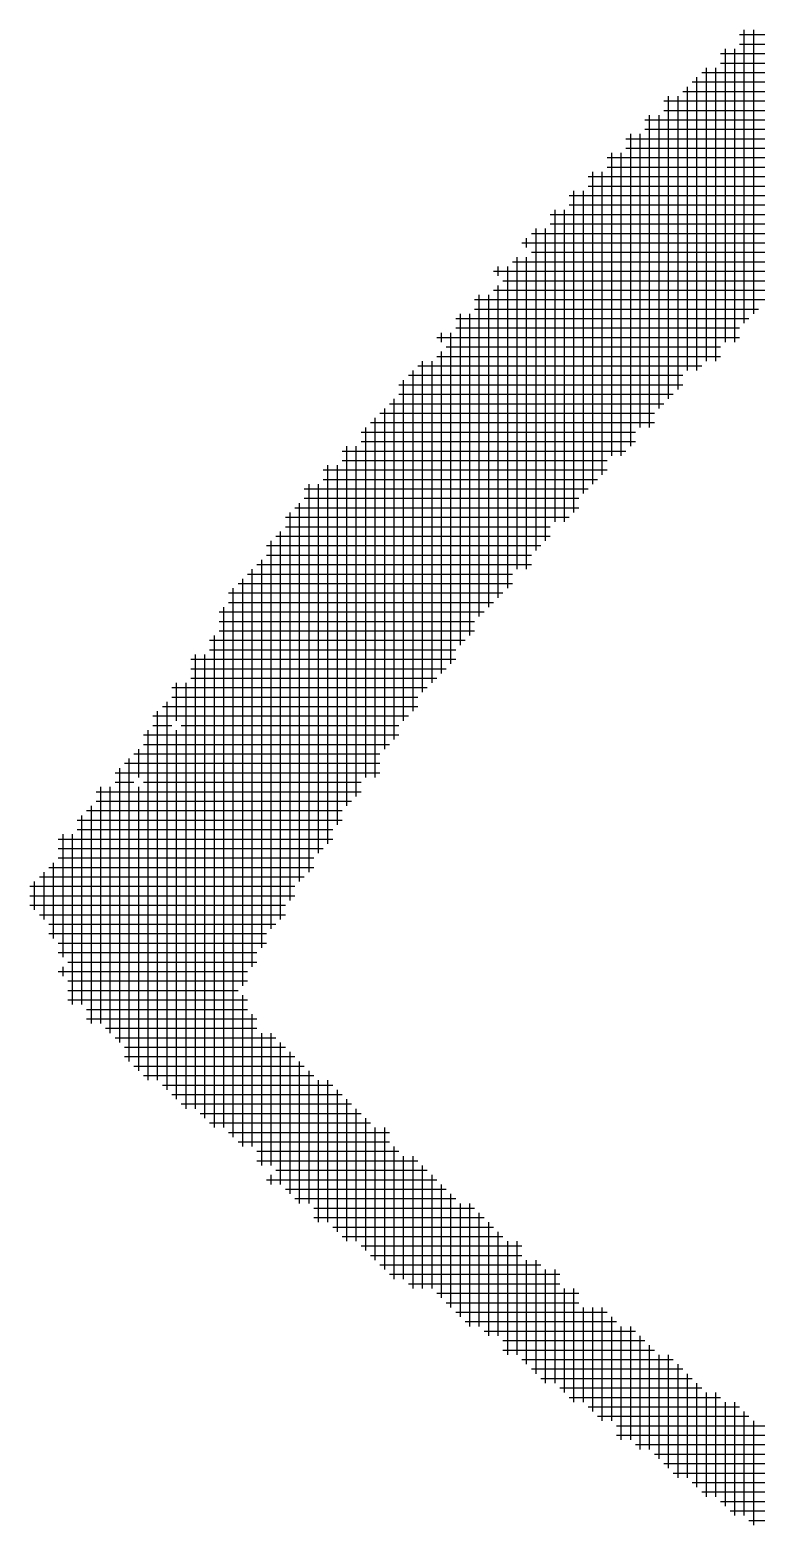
# Model space of a CAD drawing. Header units: feet. Extents: x 0 to 708085, y 0 to 237600.
# Drawn here: x 582650 to 582940, y 10637 to 11234 of the extents above; entities that cross this region are included whole.
import ezdxf

# ---------------------------------------------------------------- set-up
doc = ezdxf.new("R2010")
doc.units = ezdxf.units.FT
doc.header["$LTSCALE"] = 2200
doc.header["$MEASUREMENT"] = 0
doc.layers.add('CX-MISC', color=2, linetype='CONTINUOUS')

msp = doc.modelspace()

# ---------------------------------------------------------------- linework, layer by layer
at = {"layer": 'CX-MISC'}
for p, q in [((582935.5, 11117.2, 9817.04), (582935.5, 11234.38, 9817.04)), ((582939.28, 11120.98, 9817.04), (582939.28, 11234.38, 9817.04)), ((582933.61, 11232.49, 9817.04), (583062.13, 11232.49, 9817.04)), ((582933.61, 11228.71, 9817.04), (583058.35, 11228.71, 9817.04)), ((582926.05, 11224.93, 9817.04), (583054.57, 11224.93, 9817.04)), ((582927.94, 11109.64, 9817.04), (582927.94, 11226.82, 9817.04)), ((582931.72, 11109.64, 9817.04), (582931.72, 11226.82, 9817.04)), ((582918.49, 11217.37, 9817.04), (583047.01, 11217.37, 9817.04)), ((582920.38, 11102.08, 9817.04), (582920.38, 11219.26, 9817.04)), ((582924.16, 11102.08, 9817.04), (582924.16, 11219.26, 9817.04)), ((582926.05, 11221.15, 9817.04), (583050.79, 11221.15, 9817.04)), ((582912.82, 11098.3, 9817.04), (582912.82, 11211.7, 9817.04)), ((582914.71, 11213.59, 9817.04), (583043.23, 11213.59, 9817.04)), ((582916.6, 11098.3, 9817.04), (582916.6, 11215.48, 9817.04)), ((582903.37, 11206.03, 9817.04), (583035.67, 11206.03, 9817.04)), ((582905.26, 11086.96, 9817.04), (582905.26, 11207.92, 9817.04)), ((582909.04, 11090.74, 9817.04), (582909.04, 11207.92, 9817.04)), ((582910.93, 11209.81, 9817.04), (583039.45, 11209.81, 9817.04)), ((582895.81, 11198.47, 9817.04), (583028.11, 11198.47, 9817.04)), ((582897.7, 11075.62, 9817.04), (582897.7, 11200.36, 9817.04)), ((582901.48, 11083.18, 9817.04), (582901.48, 11200.36, 9817.04)), ((582903.37, 11202.25, 9817.04), (583031.89, 11202.25, 9817.04)), ((582890.14, 11068.06, 9817.04), (582890.14, 11192.8, 9817.04)), ((582893.92, 11075.62, 9817.04), (582893.92, 11192.8, 9817.04)), ((582895.81, 11194.69, 9817.04), (583024.33, 11194.69, 9817.04)), ((582888.25, 11190.91, 9817.04), (583016.77, 11190.91, 9817.04)), ((582888.25, 11187.13, 9817.04), (583016.77, 11187.13, 9817.04)), ((582880.69, 11183.35, 9817.04), (583009.21, 11183.35, 9817.04)), ((582882.58, 11064.28, 9817.04), (582882.58, 11185.24, 9817.04)), ((582886.36, 11064.28, 9817.04), (582886.36, 11185.24, 9817.04)), ((582873.13, 11175.79, 9817.04), (583001.65, 11175.79, 9817.04)), ((582875.02, 11052.94, 9817.04), (582875.02, 11177.68, 9817.04)), ((582878.8, 11056.72, 9817.04), (582878.8, 11177.68, 9817.04)), ((582880.69, 11179.57, 9817.04), (583005.43, 11179.57, 9817.04)), ((582867.46, 11041.6, 9817.04), (582867.46, 11170.12, 9817.04)), ((582871.24, 11049.16, 9817.04), (582871.24, 11170.12, 9817.04)), ((582873.13, 11172.01, 9817.04), (582997.87, 11172.01, 9817.04)), ((582859.9, 11037.82, 9817.04), (582859.9, 11162.56, 9817.04)), ((582863.68, 11037.82, 9817.04), (582863.68, 11162.56, 9817.04)), ((582865.57, 11168.23, 9817.04), (582994.09, 11168.23, 9817.04)), ((582865.57, 11164.45, 9817.04), (582990.31, 11164.45, 9817.04)), ((582858.01, 11160.67, 9817.04), (582986.53, 11160.67, 9817.04)), ((582858.01, 11156.89, 9817.04), (582978.97, 11156.89, 9817.04)), ((582848.56, 11147.44, 9817.04), (582848.56, 11151.22, 9817.04)), ((582850.45, 11153.11, 9817.04), (582975.19, 11153.11, 9817.04)), ((582852.34, 11026.48, 9817.04), (582852.34, 11155, 9817.04)), ((582856.12, 11030.26, 9817.04), (582856.12, 11155, 9817.04)), ((582846.67, 11149.33, 9817.04), (582971.41, 11149.33, 9817.04)), ((582850.45, 11145.55, 9817.04), (582967.63, 11145.55, 9817.04)), ((582837.22, 11136.1, 9817.04), (582837.22, 11139.88, 9817.04)), ((582841, 11011.36, 9817.04), (582841, 11139.88, 9817.04)), ((582842.89, 11141.77, 9817.04), (582963.85, 11141.77, 9817.04)), ((582844.78, 11018.92, 9817.04), (582844.78, 11143.66, 9817.04)), ((582848.56, 11018.92, 9817.04), (582848.56, 11143.66, 9817.04)), ((582835.33, 11137.99, 9817.04), (582956.29, 11137.99, 9817.04)), ((582839.11, 11134.21, 9817.04), (582956.29, 11134.21, 9817.04)), ((582827.77, 11126.65, 9817.04), (582948.73, 11126.65, 9817.04)), ((582829.66, 11000.02, 9817.04), (582829.66, 11128.54, 9817.04)), ((582833.44, 11003.8, 9817.04), (582833.44, 11128.54, 9817.04)), ((582835.33, 11130.43, 9817.04), (582948.73, 11130.43, 9817.04)), ((582837.22, 11007.58, 9817.04), (582837.22, 11132.32, 9817.04)), ((582822.1, 10988.68, 9817.04), (582822.1, 11120.98, 9817.04)), ((582825.88, 10992.46, 9817.04), (582825.88, 11120.98, 9817.04)), ((582827.77, 11122.87, 9817.04), (582941.17, 11122.87, 9817.04)), ((582820.21, 11119.09, 9817.04), (582937.39, 11119.09, 9817.04)), ((582820.21, 11115.31, 9817.04), (582933.61, 11115.31, 9817.04)), ((582812.65, 11111.53, 9817.04), (582933.61, 11111.53, 9817.04)), ((582814.54, 11109.64, 9817.04), (582814.54, 11113.42, 9817.04)), ((582818.32, 10981.12, 9817.04), (582818.32, 11113.42, 9817.04)), ((582812.65, 11103.97, 9817.04), (582926.05, 11103.97, 9817.04)), ((582814.54, 10977.34, 9817.04), (582814.54, 11105.86, 9817.04)), ((582816.43, 11107.75, 9817.04), (582926.05, 11107.75, 9817.04)), ((582803.2, 10962.22, 9817.04), (582803.2, 11098.3, 9817.04)), ((582805.09, 11100.19, 9817.04), (582918.49, 11100.19, 9817.04)), ((582806.98, 10969.78, 9817.04), (582806.98, 11102.08, 9817.04)), ((582810.76, 10973.56, 9817.04), (582810.76, 11102.08, 9817.04)), ((582797.53, 11092.63, 9817.04), (582910.93, 11092.63, 9817.04)), ((582799.42, 10958.44, 9817.04), (582799.42, 11094.52, 9817.04)), ((582801.31, 11096.41, 9817.04), (582910.93, 11096.41, 9817.04)), ((582793.75, 11085.07, 9817.04), (582903.37, 11085.07, 9817.04)), ((582795.64, 10950.88, 9817.04), (582795.64, 11086.96, 9817.04)), ((582797.53, 11088.85, 9817.04), (582907.15, 11088.85, 9817.04)), ((582788.08, 10935.76, 9817.04), (582788.08, 11079.4, 9817.04)), ((582789.97, 11081.29, 9817.04), (582899.59, 11081.29, 9817.04)), ((582791.86, 10947.1, 9817.04), (582791.86, 11083.18, 9817.04)), ((582782.41, 11073.73, 9817.04), (582892.03, 11073.73, 9817.04)), ((582784.3, 10935.76, 9817.04), (582784.3, 11075.62, 9817.04)), ((582786.19, 11077.51, 9817.04), (582899.59, 11077.51, 9817.04)), ((582776.74, 10924.42, 9817.04), (582776.74, 11068.06, 9817.04)), ((582780.52, 10928.2, 9817.04), (582780.52, 11068.06, 9817.04)), ((582782.41, 11069.95, 9817.04), (582892.03, 11069.95, 9817.04)), ((582774.85, 11066.17, 9817.04), (582888.25, 11066.17, 9817.04)), ((582774.85, 11062.39, 9817.04), (582880.69, 11062.39, 9817.04)), ((582767.29, 11058.61, 9817.04), (582880.69, 11058.61, 9817.04)), ((582769.18, 10909.3, 9817.04), (582769.18, 11060.5, 9817.04)), ((582772.96, 10916.86, 9817.04), (582772.96, 11060.5, 9817.04)), ((582759.73, 11051.05, 9817.04), (582873.13, 11051.05, 9817.04)), ((582761.62, 10897.96, 9817.04), (582761.62, 11052.94, 9817.04)), ((582765.4, 10905.52, 9817.04), (582765.4, 11052.94, 9817.04)), ((582767.29, 11054.83, 9817.04), (582876.91, 11054.83, 9817.04)), ((582755.95, 11043.49, 9817.04), (582869.35, 11043.49, 9817.04)), ((582757.84, 10894.18, 9817.04), (582757.84, 11045.38, 9817.04)), ((582759.73, 11047.27, 9817.04), (582869.35, 11047.27, 9817.04)), ((582752.17, 11039.71, 9817.04), (582865.57, 11039.71, 9817.04)), ((582754.06, 10886.62, 9817.04), (582754.06, 11041.6, 9817.04)), ((582748.39, 11032.15, 9817.04), (582858.01, 11032.15, 9817.04)), ((582750.28, 10879.06, 9817.04), (582750.28, 11034.04, 9817.04)), ((582752.17, 11035.93, 9817.04), (582858.01, 11035.93, 9817.04)), ((582744.61, 11028.37, 9817.04), (582854.23, 11028.37, 9817.04)), ((582746.5, 10875.28, 9817.04), (582746.5, 11030.26, 9817.04)), ((582740.83, 11020.81, 9817.04), (582850.45, 11020.81, 9817.04)), ((582742.72, 10867.72, 9817.04), (582742.72, 11022.7, 9817.04)), ((582744.61, 11024.59, 9817.04), (582850.45, 11024.59, 9817.04)), ((582733.27, 11013.25, 9817.04), (582842.89, 11013.25, 9817.04)), ((582735.16, 10852.6, 9817.04), (582735.16, 11015.14, 9817.04)), ((582737.05, 11017.03, 9817.04), (582842.89, 11017.03, 9817.04)), ((582738.94, 10860.16, 9817.04), (582738.94, 11018.92, 9817.04)), ((582729.49, 11009.47, 9817.04), (582839.11, 11009.47, 9817.04)), ((582731.38, 10792.12, 9817.04), (582731.38, 11011.36, 9817.04)), ((582725.71, 11001.91, 9817.04), (582831.55, 11001.91, 9817.04)), ((582727.6, 10795.9, 9817.04), (582727.6, 11003.8, 9817.04)), ((582729.49, 11005.69, 9817.04), (582835.33, 11005.69, 9817.04)), ((582725.71, 10998.13, 9817.04), (582827.77, 10998.13, 9817.04)), ((582721.93, 10990.57, 9817.04), (582823.99, 10990.57, 9817.04)), ((582723.82, 10795.9, 9817.04), (582723.82, 10992.46, 9817.04)), ((582725.71, 10994.35, 9817.04), (582827.77, 10994.35, 9817.04)), ((582716.26, 10803.46, 9817.04), (582716.26, 10984.9, 9817.04)), ((582720.04, 10799.68, 9817.04), (582720.04, 10984.9, 9817.04)), ((582721.93, 10986.79, 9817.04), (582820.21, 10986.79, 9817.04)), ((582714.37, 10983.01, 9817.04), (582820.21, 10983.01, 9817.04)), ((582714.37, 10979.23, 9817.04), (582816.43, 10979.23, 9817.04)), ((582706.81, 10971.67, 9817.04), (582808.87, 10971.67, 9817.04)), ((582708.7, 10958.44, 9817.04), (582708.7, 10973.56, 9817.04)), ((582712.48, 10803.46, 9817.04), (582712.48, 10973.56, 9817.04)), ((582714.37, 10975.45, 9817.04), (582812.65, 10975.45, 9817.04)), ((582704.92, 10811.02, 9817.04), (582704.92, 10966, 9817.04)), ((582706.81, 10967.89, 9817.04), (582805.09, 10967.89, 9817.04)), ((582699.25, 10960.33, 9817.04), (582801.31, 10960.33, 9817.04)), ((582701.14, 10814.8, 9817.04), (582701.14, 10962.22, 9817.04)), ((582703.03, 10964.11, 9817.04), (582805.09, 10964.11, 9817.04)), ((582697.36, 10814.8, 9817.04), (582697.36, 10954.66, 9817.04)), ((582699.25, 10956.55, 9817.04), (582706.81, 10956.55, 9817.04)), ((582708.7, 10807.24, 9817.04), (582708.7, 10954.66, 9817.04)), ((582710.59, 10956.55, 9817.04), (582797.53, 10956.55, 9817.04)), ((582695.47, 10952.77, 9817.04), (582797.53, 10952.77, 9817.04)), ((582695.47, 10948.99, 9817.04), (582793.75, 10948.99, 9817.04)), ((582689.8, 10822.36, 9817.04), (582689.8, 10943.32, 9817.04)), ((582691.69, 10945.21, 9817.04), (582789.97, 10945.21, 9817.04)), ((582693.58, 10935.76, 9817.04), (582693.58, 10947.1, 9817.04)), ((582684.13, 10937.65, 9817.04), (582789.97, 10937.65, 9817.04)), ((582686.02, 10829.92, 9817.04), (582686.02, 10939.54, 9817.04)), ((582687.91, 10941.43, 9817.04), (582789.97, 10941.43, 9817.04)), ((582676.57, 10930.09, 9817.04), (582782.41, 10930.09, 9817.04)), ((582678.46, 10837.48, 9817.04), (582678.46, 10931.98, 9817.04)), ((582682.24, 10833.7, 9817.04), (582682.24, 10931.98, 9817.04)), ((582684.13, 10933.87, 9817.04), (582691.69, 10933.87, 9817.04)), ((582693.58, 10818.58, 9817.04), (582693.58, 10931.98, 9817.04)), ((582695.47, 10933.87, 9817.04), (582782.41, 10933.87, 9817.04)), ((582674.68, 10837.48, 9817.04), (582674.68, 10924.42, 9817.04)), ((582676.57, 10926.31, 9817.04), (582778.63, 10926.31, 9817.04)), ((582669.01, 10918.75, 9817.04), (582774.85, 10918.75, 9817.04)), ((582670.9, 10845.04, 9817.04), (582670.9, 10920.64, 9817.04)), ((582672.79, 10922.53, 9817.04), (582774.85, 10922.53, 9817.04)), ((582663.34, 10863.94, 9817.04), (582663.34, 10913.08, 9817.04)), ((582667.12, 10845.04, 9817.04), (582667.12, 10913.08, 9817.04)), ((582669.01, 10914.97, 9817.04), (582771.07, 10914.97, 9817.04)), ((582661.45, 10911.19, 9817.04), (582771.07, 10911.19, 9817.04)), ((582661.45, 10907.41, 9817.04), (582767.29, 10907.41, 9817.04)), ((582657.67, 10899.85, 9817.04), (582763.51, 10899.85, 9817.04)), ((582659.56, 10871.5, 9817.04), (582659.56, 10901.74, 9817.04)), ((582661.45, 10903.63, 9817.04), (582763.51, 10903.63, 9817.04)), ((582652, 10882.84, 9817.04), (582652, 10894.18, 9817.04)), ((582653.89, 10896.07, 9817.04), (582759.73, 10896.07, 9817.04)), ((582655.78, 10879.06, 9817.04), (582655.78, 10897.96, 9817.04)), ((582650.11, 10892.29, 9817.04), (582755.95, 10892.29, 9817.04)), ((582650.11, 10888.51, 9817.04), (582755.95, 10888.51, 9817.04)), ((582650.11, 10884.73, 9817.04), (582752.17, 10884.73, 9817.04)), ((582653.89, 10880.95, 9817.04), (582752.17, 10880.95, 9817.04)), ((582657.67, 10877.17, 9817.04), (582748.39, 10877.17, 9817.04)), ((582657.67, 10873.39, 9817.04), (582744.61, 10873.39, 9817.04)), ((582661.45, 10869.61, 9817.04), (582744.61, 10869.61, 9817.04)), ((582661.45, 10865.83, 9817.04), (582740.83, 10865.83, 9817.04)), ((582661.45, 10858.27, 9817.04), (582737.05, 10858.27, 9817.04)), ((582663.34, 10856.38, 9817.04), (582663.34, 10860.16, 9817.04)), ((582665.23, 10862.05, 9817.04), (582740.83, 10862.05, 9817.04)), ((582665.23, 10854.49, 9817.04), (582737.05, 10854.49, 9817.04)), ((582665.23, 10850.71, 9817.04), (582733.27, 10850.71, 9817.04)), ((582665.23, 10846.93, 9817.04), (582737.05, 10846.93, 9817.04)), ((582735.16, 10788.34, 9817.04), (582735.16, 10848.82, 9817.04)), ((582672.79, 10843.15, 9817.04), (582737.05, 10843.15, 9817.04)), ((582738.94, 10788.34, 9817.04), (582738.94, 10841.26, 9817.04)), ((582672.79, 10839.37, 9817.04), (582740.83, 10839.37, 9817.04)), ((582680.35, 10835.59, 9817.04), (582740.83, 10835.59, 9817.04)), ((582684.13, 10831.81, 9817.04), (582748.39, 10831.81, 9817.04)), ((582687.91, 10828.03, 9817.04), (582752.17, 10828.03, 9817.04)), ((582742.72, 10780.78, 9817.04), (582742.72, 10833.7, 9817.04)), ((582746.5, 10780.78, 9817.04), (582746.5, 10833.7, 9817.04)), ((582750.28, 10773.22, 9817.04), (582750.28, 10829.92, 9817.04)), ((582687.91, 10824.25, 9817.04), (582755.95, 10824.25, 9817.04)), ((582754.06, 10769.44, 9817.04), (582754.06, 10826.14, 9817.04)), ((582757.84, 10765.66, 9817.04), (582757.84, 10822.36, 9817.04)), ((582691.69, 10820.47, 9817.04), (582759.73, 10820.47, 9817.04)), ((582695.47, 10816.69, 9817.04), (582763.51, 10816.69, 9817.04)), ((582761.62, 10765.66, 9817.04), (582761.62, 10818.58, 9817.04)), ((582703.03, 10812.91, 9817.04), (582771.07, 10812.91, 9817.04)), ((582765.4, 10758.1, 9817.04), (582765.4, 10814.8, 9817.04)), ((582769.18, 10758.1, 9817.04), (582769.18, 10814.8, 9817.04)), ((582772.96, 10754.32, 9817.04), (582772.96, 10811.02, 9817.04)), ((582706.81, 10809.13, 9817.04), (582774.85, 10809.13, 9817.04)), ((582710.59, 10805.35, 9817.04), (582778.63, 10805.35, 9817.04)), ((582776.74, 10750.54, 9817.04), (582776.74, 10807.24, 9817.04)), ((582718.15, 10801.57, 9817.04), (582782.41, 10801.57, 9817.04)), ((582780.52, 10750.54, 9817.04), (582780.52, 10803.46, 9817.04)), ((582784.3, 10746.76, 9817.04), (582784.3, 10799.68, 9817.04)), ((582721.93, 10797.79, 9817.04), (582786.19, 10797.79, 9817.04)), ((582729.49, 10794.01, 9817.04), (582793.75, 10794.01, 9817.04)), ((582788.08, 10742.98, 9817.04), (582788.08, 10795.9, 9817.04)), ((582791.86, 10739.2, 9817.04), (582791.86, 10795.9, 9817.04)), ((582733.27, 10790.23, 9817.04), (582793.75, 10790.23, 9817.04)), ((582740.83, 10786.45, 9817.04), (582797.53, 10786.45, 9817.04)), ((582795.64, 10735.42, 9817.04), (582795.64, 10788.34, 9817.04)), ((582740.83, 10782.67, 9817.04), (582805.09, 10782.67, 9817.04)), ((582799.42, 10735.42, 9817.04), (582799.42, 10784.56, 9817.04)), ((582803.2, 10731.64, 9817.04), (582803.2, 10784.56, 9817.04)), ((582806.98, 10731.64, 9817.04), (582806.98, 10780.78, 9817.04)), ((582744.61, 10775.11, 9817.04), (582812.65, 10775.11, 9817.04)), ((582746.5, 10773.22, 9817.04), (582746.5, 10777, 9817.04)), ((582748.39, 10778.89, 9817.04), (582808.87, 10778.89, 9817.04)), ((582810.76, 10731.64, 9817.04), (582810.76, 10777, 9817.04)), ((582752.17, 10771.33, 9817.04), (582816.43, 10771.33, 9817.04)), ((582814.54, 10727.86, 9817.04), (582814.54, 10773.22, 9817.04)), ((582818.32, 10724.08, 9817.04), (582818.32, 10769.44, 9817.04)), ((582755.95, 10767.55, 9817.04), (582820.21, 10767.55, 9817.04)), ((582763.51, 10763.77, 9817.04), (582827.77, 10763.77, 9817.04)), ((582822.1, 10720.3, 9817.04), (582822.1, 10765.66, 9817.04)), ((582825.88, 10716.52, 9817.04), (582825.88, 10765.66, 9817.04)), ((582763.51, 10759.99, 9817.04), (582831.55, 10759.99, 9817.04)), ((582829.66, 10716.52, 9817.04), (582829.66, 10761.88, 9817.04)), ((582833.44, 10712.74, 9817.04), (582833.44, 10758.1, 9817.04)), ((582771.07, 10756.21, 9817.04), (582835.33, 10756.21, 9817.04)), ((582774.85, 10752.43, 9817.04), (582839.11, 10752.43, 9817.04)), ((582837.22, 10712.74, 9817.04), (582837.22, 10754.32, 9817.04)), ((582841, 10705.18, 9817.04), (582841, 10750.54, 9817.04)), ((582844.78, 10705.18, 9817.04), (582844.78, 10750.54, 9817.04)), ((582782.41, 10748.65, 9817.04), (582846.67, 10748.65, 9817.04)), ((582786.19, 10744.87, 9817.04), (582846.67, 10744.87, 9817.04)), ((582789.97, 10741.09, 9817.04), (582854.23, 10741.09, 9817.04)), ((582848.56, 10701.4, 9817.04), (582848.56, 10742.98, 9817.04)), ((582852.34, 10697.62, 9817.04), (582852.34, 10742.98, 9817.04)), ((582856.12, 10693.84, 9817.04), (582856.12, 10739.2, 9817.04)), ((582859.9, 10693.84, 9817.04), (582859.9, 10739.2, 9817.04)), ((582793.75, 10737.31, 9817.04), (582861.79, 10737.31, 9817.04)), ((582801.31, 10733.53, 9817.04), (582861.79, 10733.53, 9817.04)), ((582812.65, 10729.75, 9817.04), (582869.35, 10729.75, 9817.04)), ((582863.68, 10690.06, 9817.04), (582863.68, 10731.64, 9817.04)), ((582867.46, 10686.28, 9817.04), (582867.46, 10731.64, 9817.04)), ((582816.43, 10725.97, 9817.04), (582869.35, 10725.97, 9817.04)), ((582820.21, 10722.19, 9817.04), (582880.69, 10722.19, 9817.04)), ((582871.24, 10686.28, 9817.04), (582871.24, 10724.08, 9817.04)), ((582875.02, 10682.5, 9817.04), (582875.02, 10724.08, 9817.04)), ((582878.8, 10678.72, 9817.04), (582878.8, 10724.08, 9817.04)), ((582823.99, 10718.41, 9817.04), (582884.47, 10718.41, 9817.04)), ((582831.55, 10714.63, 9817.04), (582892.03, 10714.63, 9817.04)), ((582882.58, 10678.72, 9817.04), (582882.58, 10720.3, 9817.04)), ((582886.36, 10671.16, 9817.04), (582886.36, 10716.52, 9817.04)), ((582890.14, 10671.16, 9817.04), (582890.14, 10716.52, 9817.04)), ((582839.11, 10710.85, 9817.04), (582895.81, 10710.85, 9817.04)), ((582893.92, 10667.38, 9817.04), (582893.92, 10712.74, 9817.04)), ((582897.7, 10667.38, 9817.04), (582897.7, 10708.96, 9817.04)), ((582839.11, 10707.07, 9817.04), (582899.59, 10707.07, 9817.04)), ((582846.67, 10703.29, 9817.04), (582907.15, 10703.29, 9817.04)), ((582901.48, 10663.6, 9817.04), (582901.48, 10705.18, 9817.04)), ((582905.26, 10659.82, 9817.04), (582905.26, 10705.18, 9817.04)), ((582850.45, 10699.51, 9817.04), (582910.93, 10699.51, 9817.04)), ((582909.04, 10656.04, 9817.04), (582909.04, 10701.4, 9817.04)), ((582912.82, 10656.04, 9817.04), (582912.82, 10697.62, 9817.04)), ((582854.23, 10695.73, 9817.04), (582914.71, 10695.73, 9817.04)), ((582861.79, 10691.95, 9817.04), (582918.49, 10691.95, 9817.04)), ((582916.6, 10652.26, 9817.04), (582916.6, 10693.84, 9817.04)), ((582865.57, 10688.17, 9817.04), (582926.05, 10688.17, 9817.04)), ((582920.38, 10648.48, 9817.04), (582920.38, 10690.06, 9817.04)), ((582924.16, 10648.48, 9817.04), (582924.16, 10690.06, 9817.04)), ((582927.94, 10644.7, 9817.04), (582927.94, 10686.28, 9817.04)), ((582931.72, 10640.92, 9817.04), (582931.72, 10686.28, 9817.04)), ((582873.13, 10684.39, 9817.04), (582933.61, 10684.39, 9817.04)), ((582876.91, 10680.61, 9817.04), (582937.39, 10680.61, 9817.04)), ((582935.5, 10640.92, 9817.04), (582935.5, 10682.5, 9817.04)), ((582939.28, 10637.14, 9817.04), (582939.28, 10678.72, 9817.04)), ((582884.47, 10676.83, 9817.04), (582944.95, 10676.83, 9817.04)), ((582884.47, 10673.05, 9817.04), (582956.29, 10673.05, 9817.04)), ((582892.03, 10669.27, 9817.04), (582960.07, 10669.27, 9817.04)), ((582899.59, 10665.49, 9817.04), (582971.41, 10665.49, 9817.04)), ((582903.37, 10661.71, 9817.04), (582975.19, 10661.71, 9817.04)), ((582907.15, 10657.93, 9817.04), (582982.75, 10657.93, 9817.04)), ((582914.71, 10654.15, 9817.04), (582990.31, 10654.15, 9817.04)), ((582918.49, 10650.37, 9817.04), (583009.21, 10650.37, 9817.04)), ((582926.05, 10646.59, 9817.04), (583012.99, 10646.59, 9817.04)), ((582929.83, 10642.81, 9817.04), (583028.11, 10642.81, 9817.04)), ((582937.39, 10639.03, 9817.04), (583043.23, 10639.03, 9817.04))]:
    msp.add_line(p, q, dxfattribs=at)

doc.saveas('drawing.dxf')
